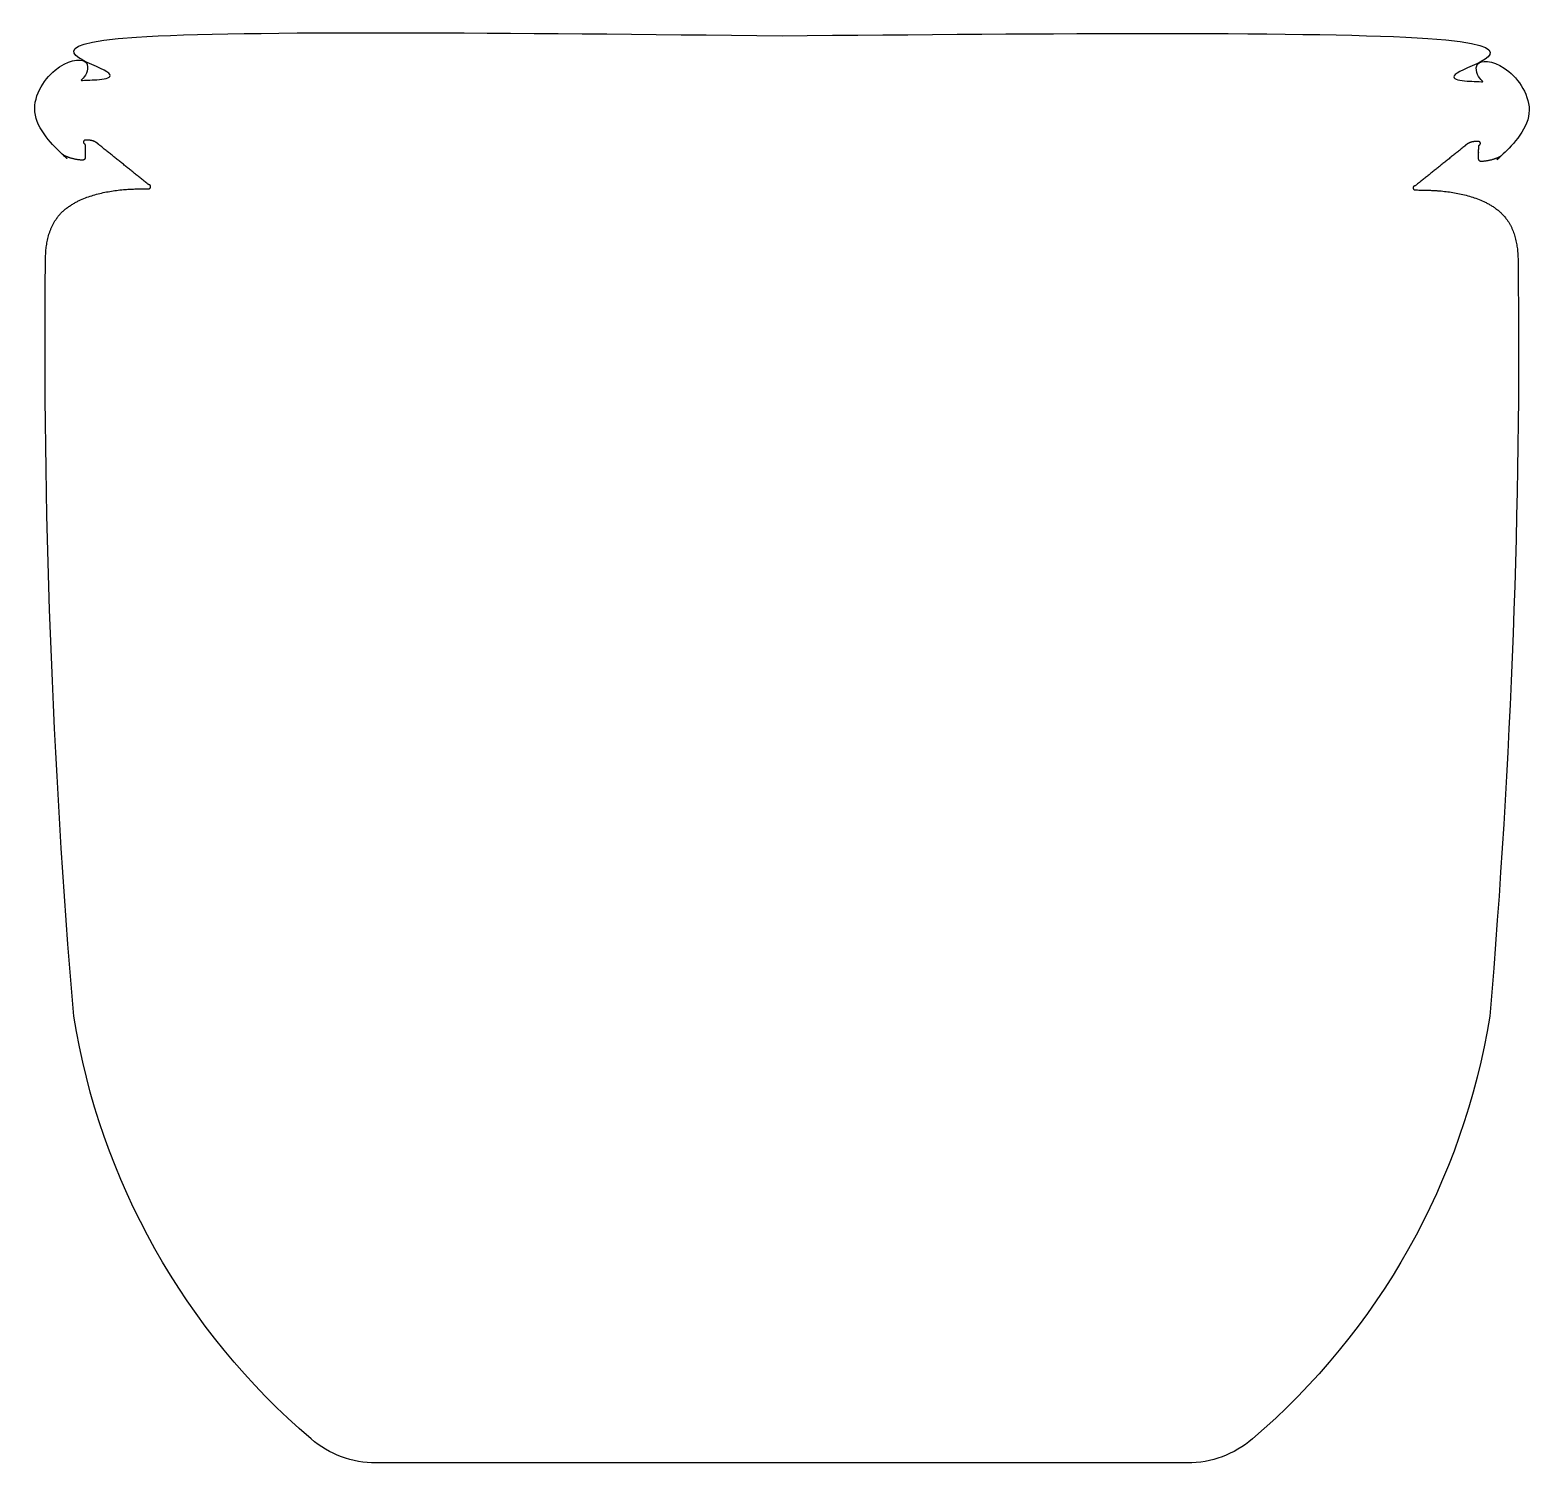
# Model space of a CAD drawing. Header units: millimetres. Extents: x -221 to 79, y 343 to 629.
import ezdxf

# ---------------------------------------------------------------- set-up
doc = ezdxf.new("R2010")
doc.units = ezdxf.units.MM
doc.layers.add('vector-cut', color=5, linetype='Continuous', true_color=0x0000ff)

msp = doc.modelspace()

# ---------------------------------------------------------------- linework, layer by layer
at = {"layer": 'vector-cut'}
for points, weights, knots in [([(-207.61, 606.36), (-208.17, 606.95), (-208.96, 607.29), (-209.77, 607.29), (-209.99, 607.29), (-210.2, 607.29), (-210.41, 607.29), (-210.57, 607.29), (-210.69, 607.19), (-210.74, 607.04), (-210.79, 606.89), (-210.74, 606.74), (-210.61, 606.65), (-210.49, 606.56), (-210.42, 606.43), (-210.41, 606.28), (-210.41, 606.27), (-210.41, 605.44), (-210.41, 604.62), (-210.41, 603.8), (-210.41, 603.66), (-210.46, 603.53), (-210.56, 603.44), (-210.66, 603.34), (-210.8, 603.29), (-210.93, 603.3), (-213.39, 603.43), (-215.73, 604.47), (-217.48, 606.22), (-219.35, 608.09), (-220.41, 610.64), (-220.41, 613.29), (-220.41, 615.94), (-219.35, 618.48), (-217.48, 620.36), (-215.73, 622.11), (-213.39, 623.14), (-210.93, 623.27), (-210.8, 623.28), (-210.66, 623.23), (-210.56, 623.14), (-210.46, 623.04), (-210.41, 622.91), (-210.41, 622.77), (-210.41, 621.96), (-210.41, 621.14), (-210.41, 620.33), (-210.41, 620.16), (-210.48, 620.02), (-210.61, 619.92), (-210.74, 619.83), (-210.79, 619.68), (-210.74, 619.53), (-210.69, 619.38), (-210.57, 619.29), (-210.41, 619.29), (-210.2, 619.29), (-209.99, 619.29), (-209.77, 619.29), (-208.96, 619.29), (-208.17, 619.62), (-207.61, 620.21), (-205.26, 622.66), (-202.92, 625.1), (-200.57, 627.55), (-200.19, 627.95), (-199.68, 628.17), (-199.13, 628.17), (-198.97, 628.17), (-198.82, 628.17), (-71.12, 628.17)], [1, 1, 1, 1, 1, 1, 1, 0.872623143194, 0.872623235932, 1.00000027821, 0.872623143194, 0.872623143194, 1.00000027821, 0.931796092402, 0.927536784515, 0.987222354553, 0.987222354553, 0.987222354553, 0.987222354553, 0.987222354553, 0.933758421831, 0.933758421831, 0.987222354553, 0.933758421831, 0.933758421831, 0.987222354553, 0.987222354553, 0.987222354553, 0.987222354553, 0.987222354553, 0.987222354553, 0.987222354553, 0.987222354553, 0.987222354553, 0.987222354553, 0.987222354553, 0.987222354553, 0.987222354553, 0.933758421831, 0.933758421831, 0.987222354553, 0.933758421831, 0.933758421831, 0.987222354553, 0.987222354553, 0.987222354553, 0.987222354553, 0.915404710319, 0.915404710319, 0.987222354553, 0.861472834387, 0.861472834387, 0.987222354553, 0.861472866473, 0.861472842409, 0.987222282361, 0.987222282361, 0.987222282361, 0.987222282361, 0.987222282361, 0.987222282361, 0.987222282361, 0.987222282361, 0.987222282361, 0.987222282361, 0.934442880647, 0.934442880647, 0.987222282361, 0.987222282361, 0.987222282361, 0.987222282361], [-339.879846, -339.879846, -339.879846, -339.879846, -338.879846, -338.879846, -338.879846, -337.879846, -337.879846, -337.879846, -337.65953, -337.65953, -337.65953, -337.439214, -337.439214, -337.439214, -336.997141, -336.997141, -336.997141, -336.990003, -336.378368, -336.378368, -336.378368, -335.972516, -335.972516, -335.972516, -335.566663, -335.566663, -335.566663, -334.633009, -334.633009, -334.633009, -333.633009, -333.633009, -333.633009, -332.633009, -332.633009, -332.633009, -331.699355, -331.699355, -331.699355, -331.293502, -331.293502, -331.293502, -330.88765, -330.88765, -330.88765, -330.276015, -330.276015, -330.276015, -329.804495, -329.804495, -329.804495, -329.584179, -329.584179, -329.584179, -329.363864, -329.363864, -329.363864, -328.363864, -328.363864, -328.363864, -327.363864, -327.363864, -327.363864, -326.441272, -326.441272, -326.441272, -324.828432, -324.828432, -324.828432, -324.621308, -324.621308, -324.621308, -324.621308]), ([(-71.12, 628.17), (56.58, 627.92), (56.73, 627.92), (56.89, 627.92), (57.44, 627.92), (57.95, 627.7), (58.33, 627.3), (60.67, 624.85), (63.01, 622.4), (65.35, 619.95), (65.92, 619.36), (66.7, 619.02), (67.52, 619.02), (67.73, 619.02), (67.94, 619.02), (68.15, 619.02), (68.31, 619.02), (68.44, 619.11), (68.49, 619.26), (68.53, 619.41), (68.49, 619.56), (68.36, 619.66), (68.23, 619.75), (68.15, 619.9), (68.15, 620.06), (68.15, 620.88), (68.16, 621.69), (68.16, 622.51), (68.16, 622.65), (68.21, 622.78), (68.31, 622.87), (68.41, 622.97), (68.55, 623.01), (68.68, 623.01), (71.14, 622.87), (73.48, 621.83), (75.22, 620.08), (77.1, 618.2), (78.14, 615.66), (78.14, 613), (78.13, 610.35), (77.08, 607.81), (75.2, 605.94), (73.44, 604.19), (71.11, 603.16), (68.65, 603.03), (68.51, 603.03), (68.38, 603.08), (68.28, 603.17), (68.18, 603.27), (68.12, 603.4), (68.12, 603.54), (68.12, 604.35), (68.12, 605.18), (68.13, 606), (68.13, 606.01), (68.14, 606.16), (68.21, 606.3), (68.33, 606.39), (68.46, 606.48), (68.51, 606.63), (68.46, 606.78), (68.41, 606.93), (68.29, 607.02), (68.13, 607.02), (67.92, 607.02), (67.71, 607.02), (67.49, 607.02), (66.68, 607.02), (65.89, 606.69), (65.33, 606.1)], [0.987222282361, 0.987222282361, 0.987222282361, 0.987222282361, 0.934442880647, 0.934442880647, 0.987222282361, 0.987222282361, 0.987222282361, 0.987222282361, 0.987222282361, 0.987222282361, 0.987222282361, 0.987222282361, 0.987222282361, 0.987222282361, 0.861472842409, 0.861472866473, 0.987222354553, 0.861472834387, 0.861472834387, 0.987222354553, 0.915404710319, 0.915404710319, 0.987222354553, 0.987222354553, 0.987222354553, 0.987222354553, 0.933758421831, 0.933758421831, 0.987222354553, 0.933758421831, 0.933758421831, 0.987222354553, 0.987222354553, 0.987222354553, 0.987222354553, 0.987222354553, 0.987222354553, 0.987222354553, 0.987222354553, 0.987222354553, 0.987222354553, 0.987222354553, 0.987222354553, 0.987222354553, 0.933758421831, 0.933758421831, 0.987222354553, 0.933758421831, 0.933758421831, 0.987222354553, 0.987222354553, 0.987222354553, 0.987222354553, 0.987222354553, 0.927536784515, 0.931796092402, 1.00000027821, 0.872623143194, 0.872623143194, 1.00000027821, 0.872623235932, 0.872623143194, 1, 1, 1, 1, 1, 1, 1], [-324.621308, -324.621308, -324.621308, -324.621308, -324.414183, -324.414183, -324.414183, -322.801343, -322.801343, -322.801343, -321.878751, -321.878751, -321.878751, -320.878751, -320.878751, -320.878751, -319.878751, -319.878751, -319.878751, -319.658436, -319.658436, -319.658436, -319.43812, -319.43812, -319.43812, -318.9666, -318.9666, -318.9666, -318.354965, -318.354965, -318.354965, -317.949113, -317.949113, -317.949113, -317.54326, -317.54326, -317.54326, -316.609606, -316.609606, -316.609606, -315.609606, -315.609606, -315.609606, -314.609606, -314.609606, -314.609606, -313.675952, -313.675952, -313.675952, -313.270099, -313.270099, -313.270099, -312.864247, -312.864247, -312.864247, -312.252612, -312.245474, -312.245474, -312.245474, -311.803401, -311.803401, -311.803401, -311.583085, -311.583085, -311.583085, -311.362769, -311.362769, -311.362769, -310.362769, -310.362769, -310.362769, -309.362769, -309.362769, -309.362769, -309.362769]), ([(-218.32, 582.81), (-218.39, 585.87), (-217.86, 589.12), (-216.23, 591.49), (-213.44, 595.57), (-207.37, 597.08), (-202.15, 597.46), (-200.67, 597.56), (-199.26, 597.58), (-197.73, 597.59), (-197.5, 597.59), (-197.32, 597.77), (-197.32, 598), (-197.32, 598.19), (-197.45, 598.36), (-197.64, 598.4), (-197.71, 598.41), (-197.78, 598.45), (-197.84, 598.5), (-201.09, 601.12), (-204.35, 603.74), (-207.61, 606.36)], [1, 1, 1, 1, 1, 1, 1, 1, 1, 1, 1, 1, 1, 1, 1, 1, 0.983184619385, 0.983184619385, 1, 1, 1, 1], [-345.787068, -345.787068, -345.787068, -345.787068, -344.952816, -344.952816, -344.952816, -343.952816, -343.952816, -343.952816, -342.952816, -342.952816, -342.952816, -341.952816, -341.952816, -341.952816, -341.093974, -341.093974, -341.093974, -340.868897, -340.868897, -340.868897, -339.879846, -339.879846, -339.879846, -339.879846]), ([(65.33, 606.1), (62.06, 603.49), (58.8, 600.87), (55.54, 598.25), (55.48, 598.21), (55.41, 598.17), (55.34, 598.16), (55.16, 598.12), (55.02, 597.95), (55.02, 597.76), (55.02, 597.53), (55.2, 597.35), (55.43, 597.35), (56.96, 597.33), (58.37, 597.31), (59.85, 597.21), (65.07, 596.82), (71.13, 595.3), (73.92, 591.22), (75.5, 588.91), (76.03, 585.79), (76, 582.81)], [1, 1, 1, 1, 0.983184619385, 0.983184619385, 1, 1, 1, 1, 1, 1, 1, 1, 1, 1, 1, 1, 1, 1, 1, 1], [-309.362769, -309.362769, -309.362769, -309.362769, -308.373718, -308.373718, -308.373718, -308.148641, -308.148641, -308.148641, -307.289799, -307.289799, -307.289799, -306.289799, -306.289799, -306.289799, -305.289799, -305.289799, -305.289799, -304.289799, -304.289799, -304.289799, -303.480934, -303.480934, -303.480934, -303.480934])]:
    msp.add_rational_spline(points, weights, degree=3, knots=knots, dxfattribs=at)
for points in [[(-212.69, 432.23), (-217.02, 483.44), (-218.89, 534.83), (-218.32, 582.81)], [(76, 582.81), (76.55, 534.83), (74.67, 483.44), (70.34, 432.23)]]:
    msp.add_open_spline(points, degree=3, dxfattribs=at)
msp.add_open_spline([(70.34, 432.23), (65.04, 399.35), (48.23, 369.42), (22.91, 347.78), (19.28, 344.68), (14.68, 342.98), (9.91, 342.98), (-17.12, 342.98), (-44.14, 342.98), (-71.17, 342.98), (-98.2, 342.98), (-125.23, 342.98), (-152.26, 342.98), (-157.02, 342.98), (-161.63, 344.68), (-165.25, 347.78), (-190.57, 369.42), (-207.38, 399.35), (-212.69, 432.23)], degree=3, knots=[-302.499463, -302.499463, -302.499463, -302.499463, -301.499463, -301.499463, -301.499463, -300.499463, -300.499463, -300.499463, -299.499463, -299.499463, -299.499463, -298.499463, -298.499463, -298.499463, -297.499463, -297.499463, -297.499463, -296.499463, -296.499463, -296.499463, -296.499463], dxfattribs=at)

doc.saveas('drawing.dxf')
